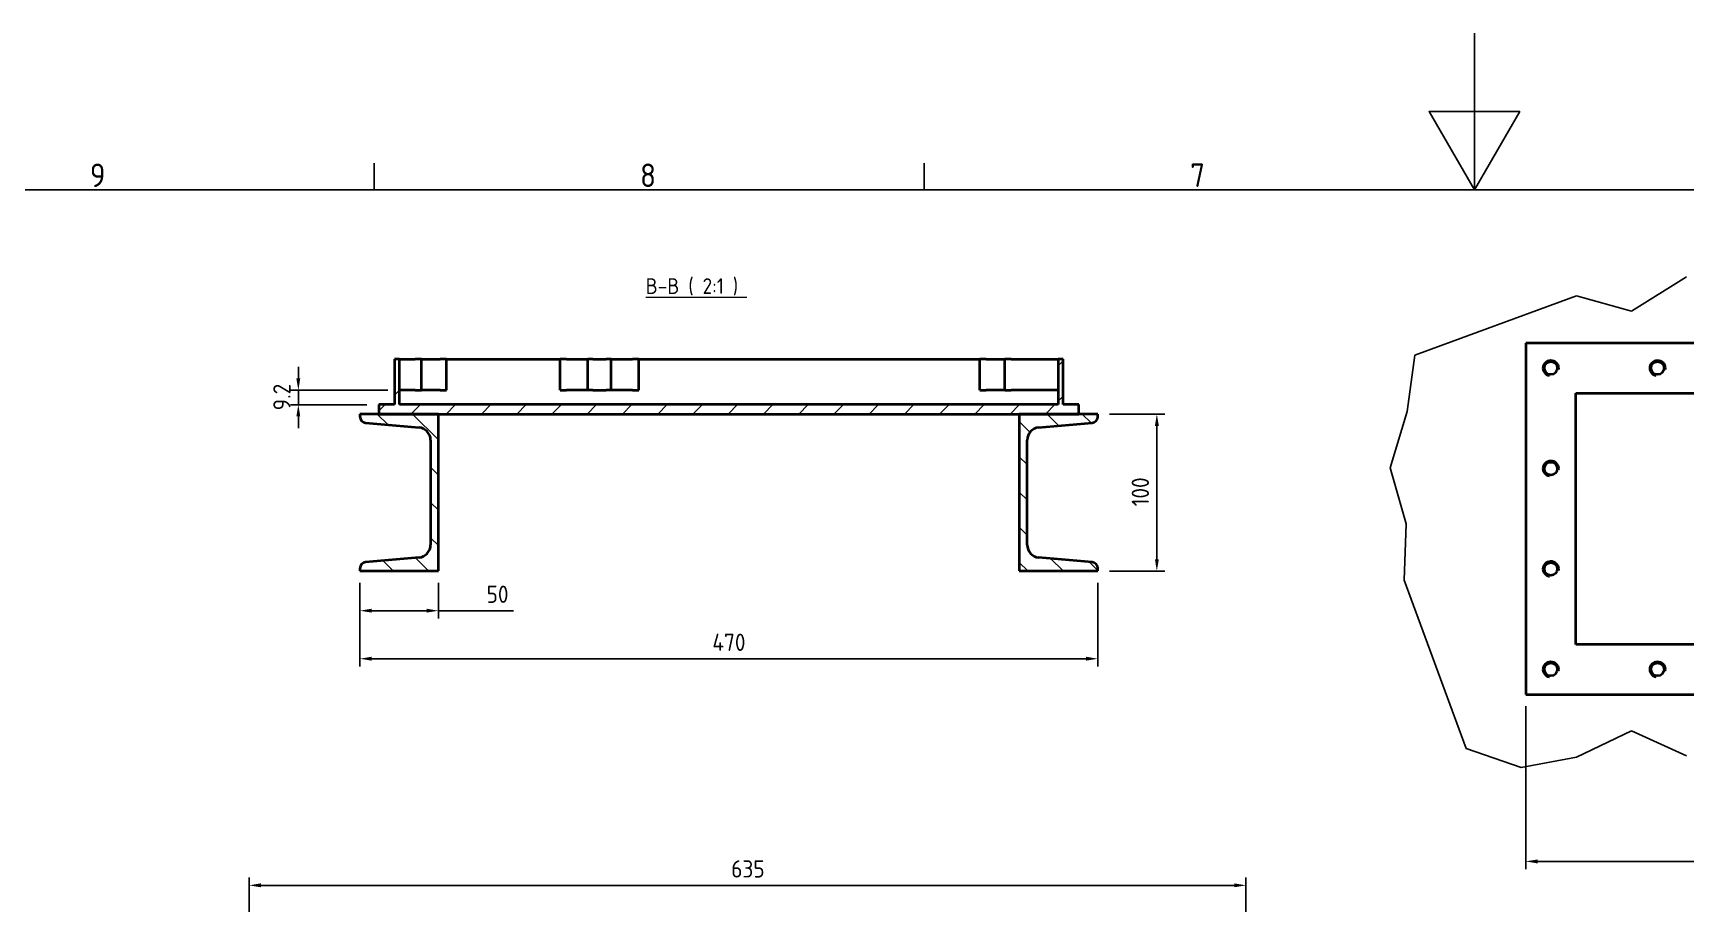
# Model space of a CAD drawing. Header units: millimetres. Extents: x 0 to 4205, y 0 to 2970.
# Drawn here: x 1184 to 2237, y 2415 to 2970 of the extents above; entities that cross this region are included whole.
import ezdxf

# ---------------------------------------------------------------- set-up
doc = ezdxf.new("R2010")
doc.units = ezdxf.units.MM
doc.header["$LTSCALE"] = 5
doc.layers.get('0').update_dxf_attribs({"color": 3, "lineweight": 25, "true_color": 0x00ff00})
for name, color, linetype, lineweight, true_color in [('가시적인 것(ISO)', 3, 'Continuous', 40, 0x00ff00), ('가시적인 좁은 것(ISO)', 3, 'Continuous', 35, 0x00ff00), ('기호(ISO)', 5, 'Continuous', 25, 0x0000ff), ('치수(ISO)', 2, 'Continuous', 25, 0xffff00)]:
    doc.layers.add(name, color=color, linetype=linetype, lineweight=lineweight, true_color=true_color)
for name, color, linetype, lineweight in [('경계(ISO)', 7, 'Continuous', 25), ('끊기 선(JIS)', 7, 'Continuous', 25), ('해치(ISO)', 7, 'Continuous', 18)]:
    doc.layers.add(name, color=color, linetype=linetype, lineweight=lineweight)
doc.styles.add('문자 텍스트_PSTEK_POSCO', font='isocp.shx')
doc.styles.add('치수 텍스트_PSTEK_POSCO', font='isocp.shx')
doc.styles.add('텍스트 스타일512', font='isocp.shx')
doc.dimstyles.new('치수_PSTEK_POSCO', dxfattribs={"dimscale": 5, "dimtxt": 2.2, "dimasz": 1.5, "dimexe": 1, "dimexo": 1.5, "dimgap": 1, "dimtad": 1, "dimrnd": 1e-08, "dimdsep": 46, "dimtxsty": '치수 텍스트_PSTEK_POSCO', "dimcen": 0.09, "dimdle": 10, "dimclrd": 7, "dimclre": 7, "dimclrt": 2, "dimadec": 1, "dimazin": 2, "dimtfac": 1, "dimtmove": 0, "dimatfit": 3, "dimfxl": 1, "dimtolj": 1, "dimlwd": -1, "dimlwe": -1, "dimarcsym": 0})

# ---------------------------------------------------------------- blocks, each defined once
blk = doc.blocks.new('경계 Default Border')
at = {"layer": '경계(ISO)'}
for p, q in [((280.33, 574), (280.33, 577.4)), ((350.42, 574), (350.42, 577.4))]:
    blk.add_line(p, q, dxfattribs=at)
at = {"layer": '경계(ISO)', "flags": 128}
for points in [[(420.5, 594), (420.5, 574), (414.73, 584), (426.27, 584), (420.5, 574)], [(20, 20), (20, 574), (821, 574), (821, 20), (20, 20)]]:
    blk.add_lwpolyline(points, dxfattribs=at)
at = {"layer": '경계(ISO)', "color": 2, "true_color": 0xffff00, "char_height": 3, "attachment_point": 7, "style": '문자 텍스트_PSTEK_POSCO'}
for s, insert in [('9', (244.12, 574.37)), ('8', (314.21, 574.37)), ('7', (384.29, 574.39))]:
    blk.add_mtext(s, dxfattribs=dict(at, insert=insert))
blk = doc.blocks.new('*D92')
at = {"layer": 'Defpoints', "color": 0, "transparency": 16777216}
for p in [(1957, 2426.9), (1322, 2301.1), (1957, 2301.1)]:
    blk.add_point(p, dxfattribs=at)
at = {"layer": '치수(ISO)', "color": 7, "transparency": 16777216}
for p, q in [((1322, 2308.6), (1322, 2431.9)), ((1329.5, 2426.9), (1949.5, 2426.9)), ((1957, 2308.6), (1957, 2431.9))]:
    blk.add_line(p, q, dxfattribs=at)
for points in [[(1329.5, 2428.2), (1329.5, 2425.7), (1322, 2426.9)], [(1949.5, 2428.2), (1949.5, 2425.7), (1957, 2426.9)]]:
    blk.add_solid(points, dxfattribs=at)
at = {"layer": '치수(ISO)', "color": 2, "transparency": 16777216, "insert": (1629.1, 2437.4), "char_height": 11, "attachment_point": 4, "style": '치수 텍스트_PSTEK_POSCO'}
blk.add_mtext('\\A1;635', dxfattribs=at)
blk = doc.blocks.new('*D124')
at = {"layer": 'Defpoints', "color": 0, "transparency": 16777216}
for p in [(2135.2, 2548.5), (2507.2, 2548.5), (2507.2, 2442.2)]:
    blk.add_point(p, dxfattribs=at)
at = {"layer": '치수(ISO)', "color": 7, "transparency": 16777216}
for p, q in [((2135.2, 2541), (2135.2, 2437.2)), ((2507.2, 2541), (2507.2, 2437.2)), ((2142.7, 2442.2), (2499.7, 2442.2))]:
    blk.add_line(p, q, dxfattribs=at)
for points in [[(2142.7, 2443.4), (2142.7, 2440.9), (2135.2, 2442.2)], [(2499.7, 2443.4), (2499.7, 2440.9), (2507.2, 2442.2)]]:
    blk.add_solid(points, dxfattribs=at)
at = {"layer": '치수(ISO)', "color": 2, "transparency": 16777216, "insert": (2312.1, 2452.7), "char_height": 11, "attachment_point": 4, "style": '치수 텍스트_PSTEK_POSCO'}
blk.add_mtext('\\A1;186', dxfattribs=at)
blk = doc.blocks.new('*D159')
at = {"layer": 'Defpoints', "color": 0, "transparency": 16777216}
for p in [(1353.4, 2742.4), (1417.8, 2742.4), (1404.6, 2733.2)]:
    blk.add_point(p, dxfattribs=at)
at = {"layer": '치수(ISO)', "color": 7, "transparency": 16777216}
for p, q in [((1353.4, 2749.9), (1353.4, 2757.4)), ((1410.3, 2742.4), (1348.4, 2742.4)), ((1353.4, 2733.2), (1353.4, 2742.4)), ((1397.1, 2733.2), (1348.4, 2733.2)), ((1353.4, 2725.7), (1353.4, 2718.2))]:
    blk.add_line(p, q, dxfattribs=at)
for points in [[(1352.1, 2749.9), (1354.6, 2749.9), (1353.4, 2742.4)], [(1352.1, 2725.7), (1354.6, 2725.7), (1353.4, 2733.2)]]:
    blk.add_solid(points, dxfattribs=at)
at = {"layer": '치수(ISO)', "color": 2, "transparency": 16777216, "insert": (1342.9, 2729.6), "char_height": 11, "attachment_point": 4, "rotation": 90, "style": '치수 텍스트_PSTEK_POSCO'}
blk.add_mtext('\\A1;9.2', dxfattribs=at)
blk = doc.blocks.new('*D160')
at = {"layer": 'Defpoints', "color": 0, "transparency": 16777216}
for p in [(1392.6, 2627.2), (1442.6, 2627.2), (1442.6, 2601.9)]:
    blk.add_point(p, dxfattribs=at)
at = {"layer": '치수(ISO)', "color": 7, "transparency": 16777216}
for p, q in [((1392.6, 2619.7), (1392.6, 2596.9)), ((1442.6, 2619.7), (1442.6, 2596.9)), ((1400.1, 2601.9), (1435.1, 2601.9)), ((1442.6, 2601.9), (1490.4, 2601.9))]:
    blk.add_line(p, q, dxfattribs=at)
for points in [[(1400.1, 2603.2), (1400.1, 2600.7), (1392.6, 2601.9)], [(1435.1, 2603.2), (1435.1, 2600.7), (1442.6, 2601.9)]]:
    blk.add_solid(points, dxfattribs=at)
at = {"layer": '치수(ISO)', "color": 2, "transparency": 16777216, "insert": (1473.3, 2612.4), "char_height": 11, "attachment_point": 4, "style": '치수 텍스트_PSTEK_POSCO'}
blk.add_mtext('\\A1;50', dxfattribs=at)
blk = doc.blocks.new('*D161')
at = {"layer": 'Defpoints', "color": 0, "transparency": 16777216}
for p in [(1392.6, 2627.2), (1862.6, 2627.2), (1862.6, 2571.3)]:
    blk.add_point(p, dxfattribs=at)
at = {"layer": '치수(ISO)', "color": 7, "transparency": 16777216}
for p, q in [((1392.6, 2619.7), (1392.6, 2566.3)), ((1862.6, 2619.7), (1862.6, 2566.3)), ((1400.1, 2571.3), (1855.1, 2571.3))]:
    blk.add_line(p, q, dxfattribs=at)
for points in [[(1400.1, 2572.6), (1400.1, 2570.1), (1392.6, 2571.3)], [(1855.1, 2572.6), (1855.1, 2570.1), (1862.6, 2571.3)]]:
    blk.add_solid(points, dxfattribs=at)
at = {"layer": '치수(ISO)', "color": 2, "transparency": 16777216, "insert": (1617.1, 2581.8), "char_height": 11, "attachment_point": 4, "style": '치수 텍스트_PSTEK_POSCO'}
blk.add_mtext('\\A1;470', dxfattribs=at)
blk = doc.blocks.new('*D162')
at = {"layer": 'Defpoints', "color": 0, "transparency": 16777216}
for p in [(1862.6, 2727.2), (1900.2, 2727.2), (1862.6, 2627.2)]:
    blk.add_point(p, dxfattribs=at)
at = {"layer": '치수(ISO)', "color": 7, "transparency": 16777216}
for p, q in [((1870.1, 2727.2), (1905.2, 2727.2)), ((1900.2, 2634.7), (1900.2, 2719.7)), ((1870.1, 2627.2), (1905.2, 2627.2))]:
    blk.add_line(p, q, dxfattribs=at)
for points in [[(1899, 2719.7), (1901.5, 2719.7), (1900.2, 2727.2)], [(1899, 2634.7), (1901.5, 2634.7), (1900.2, 2627.2)]]:
    blk.add_solid(points, dxfattribs=at)
at = {"layer": '치수(ISO)', "color": 2, "transparency": 16777216, "insert": (1889.7, 2668.4), "char_height": 11, "attachment_point": 4, "rotation": 90, "style": '치수 텍스트_PSTEK_POSCO'}
blk.add_mtext('\\A1;100', dxfattribs=at)

msp = doc.modelspace()

# ---------------------------------------------------------------- hatches: boundary and pattern name
at = {"layer": '해치(ISO)'}
h = msp.add_hatch(dxfattribs=at)
h.set_pattern_fill('ANSI31', color=256, scale=127, style=0)
h.set_pattern_definition([(45, (0, 0), (-11.22532, 11.22532), [])])
h.paths.add_polyline_path([(1840.5973, 2762.1644), (1837.3973, 2762.1644), (1837.3973, 2733.2492), (1417.7973, 2733.2492), (1417.7973, 2762.1644), (1414.5973, 2762.1644), (1414.5973, 2733.2492), (1404.5973, 2733.2492), (1404.5973, 2727.2492), (1442.5973, 2727.2492), (1812.5973, 2727.2492), (1850.5973, 2727.2492), (1850.5973, 2733.2492), (1840.5973, 2733.2492)])
h = msp.add_hatch(dxfattribs=at)
h.set_pattern_fill('ANSI31', color=256, scale=127, angle=90.0002105, style=0)
h.set_pattern_definition([(135.0002, (0, 0), (-11.22528, -11.22536), [])])
edge = h.paths.add_edge_path()
edge.add_line((1396.2487, 2721.617), (1430.2945, 2718.6383))
edge.add_ellipse((1429.5973, 2710.6688), major_axis=(0.6972, 7.9696), ratio=1, start_angle=275, end_angle=360, ccw=False)
edge.add_line((1437.5973, 2710.6688), (1437.5973, 2643.8296))
edge.add_ellipse((1429.5973, 2643.8296), major_axis=(8, 0), ratio=1, start_angle=275, end_angle=360, ccw=False)
edge.add_line((1430.2945, 2635.8601), (1396.2487, 2632.8814))
edge.add_ellipse((1396.5973, 2628.8967), major_axis=(-0.3486, 3.9848), ratio=1, start_angle=0, end_angle=85)
edge.add_line((1392.5973, 2628.8967), (1392.5973, 2627.2492))
edge.add_line((1392.5973, 2627.2492), (1442.5973, 2627.2492))
edge.add_line((1442.5973, 2627.2492), (1442.5973, 2727.2492))
edge.add_line((1442.5973, 2727.2492), (1404.5973, 2727.2492))
edge.add_line((1404.5973, 2727.2492), (1392.5973, 2727.2492))
edge.add_line((1392.5973, 2727.2492), (1392.5973, 2725.6017))
edge.add_ellipse((1396.5973, 2725.6017), major_axis=(-4, 0), ratio=1, start_angle=0, end_angle=85)
edge = h.paths.add_edge_path()
edge.add_line((1862.5973, 2725.6017), (1862.5973, 2727.2492))
edge.add_line((1862.5973, 2727.2492), (1850.5973, 2727.2492))
edge.add_line((1850.5973, 2727.2492), (1812.5973, 2727.2492))
edge.add_line((1812.5973, 2727.2492), (1812.5973, 2627.2492))
edge.add_line((1812.5973, 2627.2492), (1862.5973, 2627.2492))
edge.add_line((1862.5973, 2627.2492), (1862.5973, 2628.8967))
edge.add_ellipse((1858.5973, 2628.8967), major_axis=(4, 0), ratio=1, start_angle=0, end_angle=85)
edge.add_line((1858.9459, 2632.8814), (1824.9, 2635.8601))
edge.add_ellipse((1825.5973, 2643.8296), major_axis=(-0.6972, -7.9696), ratio=1, start_angle=275, end_angle=360, ccw=False)
edge.add_line((1817.5973, 2643.8296), (1817.5973, 2710.6688))
edge.add_ellipse((1825.5973, 2710.6688), major_axis=(-8, 0), ratio=1, start_angle=275, end_angle=360, ccw=False)
edge.add_line((1824.9, 2718.6383), (1858.9459, 2721.617))
edge.add_ellipse((1858.5973, 2725.6017), major_axis=(0.3486, -3.9848), ratio=1, start_angle=0, end_angle=85)

# ---------------------------------------------------------------- linework, layer by layer
at = {"layer": '가시적인 것(ISO)'}
for p, q in [((2135.173, 2772.4889), (2135.173, 2548.4889)), ((2507.173, 2772.4889), (2135.173, 2772.4889)), ((1417.7973, 2762.1644), (1414.5973, 2762.1644)), ((1414.5973, 2762.1644), (1414.5973, 2733.2492)), ((1417.7973, 2762.1644), (1427.7973, 2762.1644)), ((1417.7973, 2733.2492), (1417.7973, 2762.1644)), ((1431.7973, 2762.1644), (1427.7973, 2762.1644)), ((1431.7973, 2762.1644), (1433.7973, 2762.1644)), ((1431.7973, 2742.4492), (1431.7973, 2762.1644)), ((1433.7973, 2762.1644), (1443.7973, 2762.1644)), ((1447.7973, 2762.1644), (1443.7973, 2762.1644)), ((1447.7973, 2762.1644), (1520.1973, 2762.1644)), ((1447.7973, 2742.4492), (1447.7973, 2762.1644)), ((1524.1973, 2762.1644), (1520.1973, 2762.1644)), ((1520.1973, 2742.4492), (1520.1973, 2762.1644)), ((1524.1973, 2762.1644), (1537.6973, 2762.1644)), ((1540.8973, 2762.1644), (1537.6973, 2762.1644)), ((1537.6973, 2742.4492), (1537.6973, 2762.1644)), ((1540.8973, 2762.1644), (1549.4973, 2762.1644)), ((1552.6973, 2762.1644), (1549.4973, 2762.1644)), ((1552.6973, 2762.1644), (1566.1973, 2762.1644)), ((1552.6973, 2742.4492), (1552.6973, 2762.1644)), ((1570.1973, 2762.1644), (1566.1973, 2762.1644)), ((1570.1973, 2762.1644), (1787.3973, 2762.1644)), ((1570.1973, 2742.4492), (1570.1973, 2762.1644)), ((1791.3973, 2762.1644), (1787.3973, 2762.1644)), ((1787.3973, 2742.4492), (1787.3973, 2762.1644)), ((1791.3973, 2762.1644), (1801.3973, 2762.1644)), ((1801.3973, 2762.1644), (1803.3973, 2762.1644)), ((1807.3973, 2762.1644), (1803.3973, 2762.1644)), ((1803.3973, 2742.4492), (1803.3973, 2762.1644)), ((1807.3973, 2762.1644), (1837.3973, 2762.1644)), ((1840.5973, 2762.1644), (1837.3973, 2762.1644)), ((1837.3973, 2762.1644), (1837.3973, 2733.2492)), ((1840.5973, 2733.2492), (1840.5973, 2762.1644)), ((1427.7973, 2742.4492), (1417.7973, 2742.4492)), ((1427.7973, 2742.4492), (1431.7973, 2742.4492)), ((1433.7973, 2742.4492), (1431.7973, 2742.4492)), ((1443.7973, 2742.4492), (1433.7973, 2742.4492)), ((1443.7973, 2742.4492), (1447.7973, 2742.4492)), ((1520.1973, 2742.4492), (1524.1973, 2742.4492)), ((1537.6973, 2742.4492), (1524.1973, 2742.4492)), ((1540.8973, 2742.4492), (1537.6973, 2742.4492)), ((1540.8973, 2742.4492), (1549.4973, 2742.4492)), ((1552.6973, 2742.4492), (1549.4973, 2742.4492)), ((1566.1973, 2742.4492), (1552.6973, 2742.4492)), ((1566.1973, 2742.4492), (1570.1973, 2742.4492)), ((1787.3973, 2742.4492), (1791.3973, 2742.4492)), ((1801.3973, 2742.4492), (1791.3973, 2742.4492)), ((1803.3973, 2742.4492), (1801.3973, 2742.4492)), ((1803.3973, 2742.4492), (1807.3973, 2742.4492)), ((1837.3973, 2742.4492), (1807.3973, 2742.4492)), ((2167.173, 2580.4889), (2167.173, 2740.4889)), ((2167.173, 2740.4889), (2475.173, 2740.4889)), ((1442.5973, 2727.2492), (1392.5973, 2727.2492)), ((1392.5973, 2727.2492), (1392.5973, 2725.6017)), ((1414.5973, 2733.2492), (1404.5973, 2733.2492)), ((1404.5973, 2733.2492), (1404.5973, 2727.2492)), ((1404.5973, 2727.2492), (1850.5973, 2727.2492)), ((1837.3973, 2733.2492), (1417.7973, 2733.2492)), ((1442.5973, 2627.2492), (1442.5973, 2727.2492)), ((1862.5973, 2727.2492), (1812.5973, 2727.2492)), ((1812.5973, 2727.2492), (1812.5973, 2627.2492)), ((1850.5973, 2733.2492), (1840.5973, 2733.2492)), ((1850.5973, 2727.2492), (1850.5973, 2733.2492)), ((1862.5973, 2725.6017), (1862.5973, 2727.2492)), ((1396.2487, 2721.617), (1430.2945, 2718.6383)), ((1824.9, 2718.6383), (1858.9459, 2721.617)), ((1437.5973, 2710.6688), (1437.5973, 2643.8296)), ((1817.5973, 2643.8296), (1817.5973, 2710.6688)), ((1430.2945, 2635.8601), (1396.2487, 2632.8814)), ((1858.9459, 2632.8814), (1824.9, 2635.8601)), ((1392.5973, 2628.8967), (1392.5973, 2627.2492)), ((1392.5973, 2627.2492), (1442.5973, 2627.2492)), ((1812.5973, 2627.2492), (1862.5973, 2627.2492)), ((1862.5973, 2627.2492), (1862.5973, 2628.8967)), ((2475.173, 2580.4889), (2167.173, 2580.4889)), ((2135.173, 2548.4889), (2507.173, 2548.4889))]:
    msp.add_line(p, q, dxfattribs=at)
for centre in [(2151.173, 2756.4889), (2219.173, 2756.4889), (2151.173, 2692.4889), (2151.173, 2628.4889), (2151.173, 2564.4889), (2219.173, 2564.4889)]:
    msp.add_circle(centre, 4.134, dxfattribs=at)
for centre, radius, start, end in [((1396.5973, 2725.6017), 4, 180, 265), ((1429.5973, 2710.6688), 8, 0, 85), ((1825.5973, 2710.6688), 8, 95, 180), ((1858.5973, 2725.6017), 4, 275, 0), ((1429.5973, 2643.8296), 8, 275, 0), ((1825.5973, 2643.8296), 8, 180, 265), ((1396.5973, 2628.8967), 4, 95, 180), ((1858.5973, 2628.8967), 4, 0, 85)]:
    msp.add_arc(centre, radius, start, end, dxfattribs=at)
at = {"layer": '가시적인 좁은 것(ISO)'}
for centre in [(2151.173, 2756.4889), (2219.173, 2756.4889), (2151.173, 2692.4889), (2151.173, 2628.4889), (2151.173, 2564.4889), (2219.173, 2564.4889)]:
    msp.add_arc(centre, 5, 350, 260, dxfattribs=at)
at = {"layer": '기호(ISO)', "color": 7, "lineweight": 18}
msp.add_line((1574.6412, 2801.6598), (1639.0989, 2801.6598), dxfattribs=at)
at = {"layer": '끊기 선(JIS)'}
for p, q in [((2202.4761, 2792.6896), (2237.5236, 2814.6641)), ((2064.4432, 2764.6479), (2167.4286, 2802.6361)), ((2167.4286, 2802.6361), (2202.4761, 2792.6896)), ((2059.7118, 2728.8265), (2064.4432, 2764.6479)), ((2048.9379, 2693.0051), (2059.7118, 2728.8265)), ((2058.9833, 2657.1836), (2048.9379, 2693.0051)), ((2057.66, 2621.3622), (2058.9833, 2657.1836)), ((2097.3336, 2514.1004), (2057.66, 2621.3622)), ((2202.4761, 2525.3973), (2167.4286, 2508.546)), ((2237.5236, 2509.3707), (2202.4761, 2525.3973)), ((2132.3811, 2502.1048), (2097.3336, 2514.1004)), ((2167.4286, 2508.546), (2132.3811, 2502.1048))]:
    msp.add_line(p, q, dxfattribs=at)

# ---------------------------------------------------------------- block references
at = {"xscale": 5, "yscale": 5, "zscale": 5}
msp.add_blockref('경계 Default Border', (0, 0), dxfattribs=at)

# ---------------------------------------------------------------- texts
at = {"layer": '기호(ISO)', "color": 7, "insert": (1574.6412, 2802.7656), "char_height": 10, "attachment_point": 7, "style": '텍스트 스타일512'}
msp.add_mtext('B-B ( 2:1 )', dxfattribs=at)

# ---------------------------------------------------------------- dimensions: what is measured, and where the dimension line sits
at = {"layer": '치수(ISO)', "color": 7}
for base, p1, p2, angle, override, picture, middle in [((1353.3993, 2742.4492), (1404.5973, 2733.2492), (1417.7973, 2742.4492), 90, {"dimdec": 2, "dimtp": 0, "dimtm": 0, "dimtdec": 2, "dimtofl": 1, "dimatfit": 1}, '*D159', (1353.3993, 2737.8492)), ((1900.2068, 2727.2492), (1862.5973, 2627.2492), (1862.5973, 2727.2492), 270, {"dimdec": 2, "dimtp": 0, "dimtm": 0, "dimtdec": 2, "dimtofl": 0, "dimatfit": 1}, '*D162', (1900.2068, 2677.2492)), ((1442.5973, 2601.9089), (1392.5973, 2627.2492), (1442.5973, 2627.2492), 180, {"dimdec": 2, "dimtp": 0, "dimtm": 0, "dimtdec": 2, "dimtofl": 0, "dimatfit": 2}, '*D160', (1479.3057, 2601.9089)), ((1862.5973, 2571.3317), (1392.5973, 2627.2492), (1862.5973, 2627.2492), 180, {"dimdec": 2, "dimtp": 0, "dimtm": 0, "dimtdec": 2, "dimtofl": 0, "dimatfit": 1}, '*D161', (1627.5973, 2571.3317)), ((2507.173, 2442.1697), (2135.173, 2548.4889), (2507.173, 2548.4889), 180, {"dimdec": 2, "dimlfac": 0.5, "dimtp": 0, "dimtm": 0, "dimtdec": 2, "dimtofl": 0, "dimatfit": 1}, '*D124', (2321.173, 2442.1697)), ((1957.0384, 2426.9182), (1322.0384, 2301.063), (1957.0384, 2301.063), 180, {"dimdec": 2, "dimtp": 0, "dimtm": 0, "dimtdec": 2, "dimtofl": 0, "dimatfit": 1}, '*D92', (1639.5384, 2426.9182))]:
    dim = msp.add_linear_dim(base=base, p1=p1, p2=p2, angle=angle, dimstyle='치수_PSTEK_POSCO', override=override, dxfattribs=at)
    dim.commit()
    dim.dimension.update_dxf_attribs({"geometry": picture, "text_midpoint": middle, "dimtype": 160})

doc.saveas('drawing.dxf')
